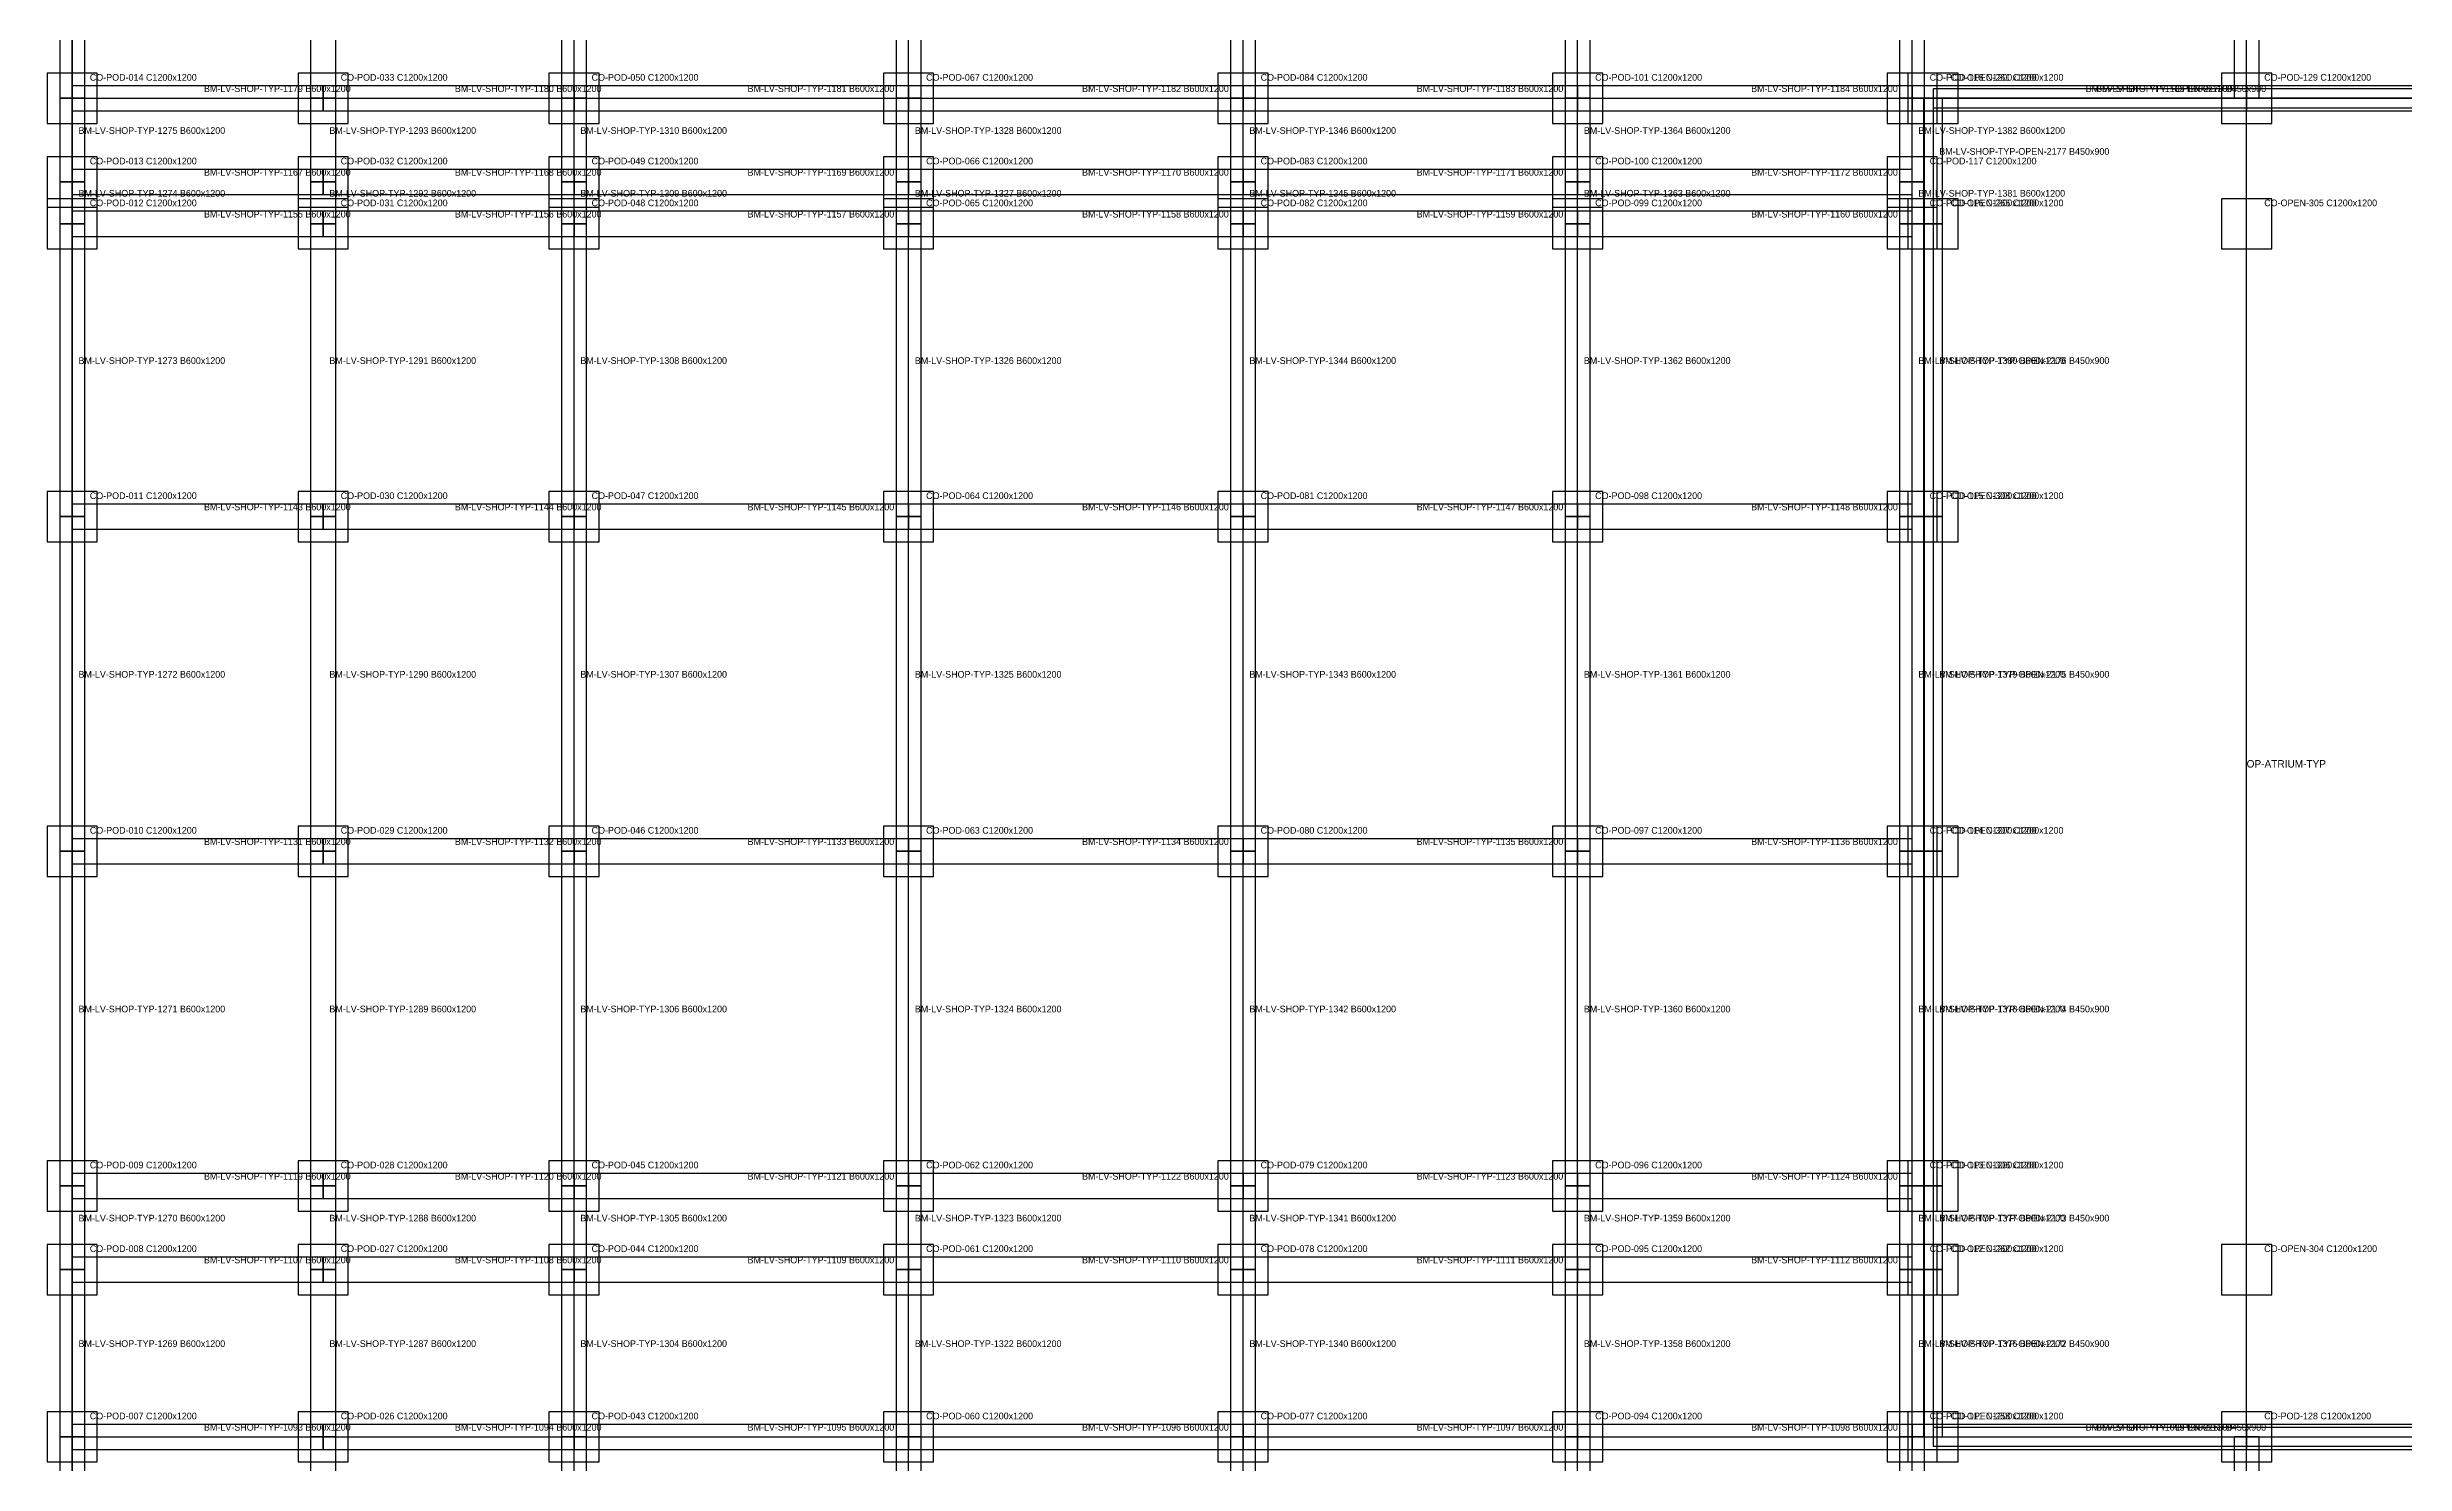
# Model space of a CAD drawing. Header units: millimetres. Extents: x -600 to 227101, y -254450 to 109948.
# Drawn here: x -600 to 55784, y -86644 to -52778 of the extents above; entities that cross this region are included whole.
import ezdxf

# ---------------------------------------------------------------- set-up
doc = ezdxf.new("R2010")
doc.units = ezdxf.units.MM
for name, color, linetype in [('LV-SHOP-TYP_BEAM', 5, 'Continuous'), ('LV-SHOP-TYP_COLUMN', 1, 'Continuous'), ('LV-SHOP-TYP_GRID', 8, 'Continuous'), ('LV-SHOP-TYP_KEEP_OUT', 4, 'Continuous'), ('LV-SHOP-TYP_OPENING', 2, 'Continuous'), ('LV-SHOP-TYP_SLAB', 7, 'Continuous'), ('TEXT', 7, 'Continuous')]:
    doc.layers.add(name, color=color, linetype=linetype)

msp = doc.modelspace()

# ---------------------------------------------------------------- linework, layer by layer
at = {"layer": 'LV-SHOP-TYP_BEAM'}
for points in [[(-300, -54000), (300, -54000), (300, -48000), (-300, -48000), (-300, -54000)], [(5700, -54000), (6300, -54000), (6300, -48000), (5700, -48000), (5700, -54000)], [(11700, -54000), (12300, -54000), (12300, -48000), (11700, -48000), (11700, -54000)], [(19700, -54000), (20300, -54000), (20300, -48000), (19700, -48000), (19700, -54000)], [(27700, -54000), (28300, -54000), (28300, -48000), (27700, -48000), (27700, -54000)], [(35700, -54000), (36300, -54000), (36300, -48000), (35700, -48000), (35700, -54000)], [(43700, -54000), (44300, -54000), (44300, -48000), (43700, -48000), (43700, -54000)], [(51700, -54000), (52300, -54000), (52300, -48000), (51700, -48000), (51700, -54000)], [(-300, -56000), (300, -56000), (300, -54000), (-300, -54000), (-300, -56000)], [(0, -53700), (0, -54300), (6000, -54300), (6000, -53700), (0, -53700)], [(5700, -56000), (6300, -56000), (6300, -54000), (5700, -54000), (5700, -56000)], [(6000, -53700), (6000, -54300), (12000, -54300), (12000, -53700), (6000, -53700)], [(11700, -56000), (12300, -56000), (12300, -54000), (11700, -54000), (11700, -56000)], [(12000, -53700), (12000, -54300), (20000, -54300), (20000, -53700), (12000, -53700)], [(19700, -56000), (20300, -56000), (20300, -54000), (19700, -54000), (19700, -56000)], [(20000, -53700), (20000, -54300), (28000, -54300), (28000, -53700), (20000, -53700)], [(27700, -56000), (28300, -56000), (28300, -54000), (27700, -54000), (27700, -56000)], [(28000, -53700), (28000, -54300), (36000, -54300), (36000, -53700), (28000, -53700)], [(35700, -56000), (36300, -56000), (36300, -54000), (35700, -54000), (35700, -56000)], [(36000, -53700), (36000, -54300), (44000, -54300), (44000, -53700), (36000, -53700)], [(43700, -56000), (44300, -56000), (44300, -54000), (43700, -54000), (43700, -56000)], [(44000, -53700), (44000, -54300), (52000, -54300), (52000, -53700), (44000, -53700)], [(44275, -57000), (44725, -57000), (44725, -54000), (44275, -54000), (44275, -57000)], [(44500, -53775), (44500, -54225), (52000, -54225), (52000, -53775), (44500, -53775)], [(52000, -53700), (52000, -54300), (60000, -54300), (60000, -53700), (52000, -53700)], [(52000, -53775), (52000, -54225), (59500, -54225), (59500, -53775), (52000, -53775)], [(0, -55700), (0, -56300), (6000, -56300), (6000, -55700), (0, -55700)], [(6000, -55700), (6000, -56300), (12000, -56300), (12000, -55700), (6000, -55700)], [(12000, -55700), (12000, -56300), (20000, -56300), (20000, -55700), (12000, -55700)], [(20000, -55700), (20000, -56300), (28000, -56300), (28000, -55700), (20000, -55700)], [(28000, -55700), (28000, -56300), (36000, -56300), (36000, -55700), (28000, -55700)], [(36000, -55700), (36000, -56300), (44000, -56300), (44000, -55700), (36000, -55700)], [(-300, -57000), (300, -57000), (300, -56000), (-300, -56000), (-300, -57000)], [(5700, -57000), (6300, -57000), (6300, -56000), (5700, -56000), (5700, -57000)], [(11700, -57000), (12300, -57000), (12300, -56000), (11700, -56000), (11700, -57000)], [(19700, -57000), (20300, -57000), (20300, -56000), (19700, -56000), (19700, -57000)], [(27700, -57000), (28300, -57000), (28300, -56000), (27700, -56000), (27700, -57000)], [(35700, -57000), (36300, -57000), (36300, -56000), (35700, -56000), (35700, -57000)], [(43700, -57000), (44300, -57000), (44300, -56000), (43700, -56000), (43700, -57000)], [(0, -56700), (0, -57300), (6000, -57300), (6000, -56700), (0, -56700)], [(6000, -56700), (6000, -57300), (12000, -57300), (12000, -56700), (6000, -56700)], [(12000, -56700), (12000, -57300), (20000, -57300), (20000, -56700), (12000, -56700)], [(20000, -56700), (20000, -57300), (28000, -57300), (28000, -56700), (20000, -56700)], [(28000, -56700), (28000, -57300), (36000, -57300), (36000, -56700), (28000, -56700)], [(36000, -56700), (36000, -57300), (44000, -57300), (44000, -56700), (36000, -56700)], [(-300, -64000), (300, -64000), (300, -57000), (-300, -57000), (-300, -64000)], [(5700, -64000), (6300, -64000), (6300, -57000), (5700, -57000), (5700, -64000)], [(11700, -64000), (12300, -64000), (12300, -57000), (11700, -57000), (11700, -64000)], [(19700, -64000), (20300, -64000), (20300, -57000), (19700, -57000), (19700, -64000)], [(27700, -64000), (28300, -64000), (28300, -57000), (27700, -57000), (27700, -64000)], [(35700, -64000), (36300, -64000), (36300, -57000), (35700, -57000), (35700, -64000)], [(43700, -64000), (44300, -64000), (44300, -57000), (43700, -57000), (43700, -64000)], [(44275, -64000), (44725, -64000), (44725, -57000), (44275, -57000), (44275, -64000)], [(0, -63700), (0, -64300), (6000, -64300), (6000, -63700), (0, -63700)], [(6000, -63700), (6000, -64300), (12000, -64300), (12000, -63700), (6000, -63700)], [(12000, -63700), (12000, -64300), (20000, -64300), (20000, -63700), (12000, -63700)], [(20000, -63700), (20000, -64300), (28000, -64300), (28000, -63700), (20000, -63700)], [(28000, -63700), (28000, -64300), (36000, -64300), (36000, -63700), (28000, -63700)], [(36000, -63700), (36000, -64300), (44000, -64300), (44000, -63700), (36000, -63700)], [(-300, -72000), (300, -72000), (300, -64000), (-300, -64000), (-300, -72000)], [(5700, -72000), (6300, -72000), (6300, -64000), (5700, -64000), (5700, -72000)], [(11700, -72000), (12300, -72000), (12300, -64000), (11700, -64000), (11700, -72000)], [(19700, -72000), (20300, -72000), (20300, -64000), (19700, -64000), (19700, -72000)], [(27700, -72000), (28300, -72000), (28300, -64000), (27700, -64000), (27700, -72000)], [(35700, -72000), (36300, -72000), (36300, -64000), (35700, -64000), (35700, -72000)], [(43700, -72000), (44300, -72000), (44300, -64000), (43700, -64000), (43700, -72000)], [(44275, -72000), (44725, -72000), (44725, -64000), (44275, -64000), (44275, -72000)], [(-300, -80000), (300, -80000), (300, -72000), (-300, -72000), (-300, -80000)], [(0, -71700), (0, -72300), (6000, -72300), (6000, -71700), (0, -71700)], [(5700, -80000), (6300, -80000), (6300, -72000), (5700, -72000), (5700, -80000)], [(6000, -71700), (6000, -72300), (12000, -72300), (12000, -71700), (6000, -71700)], [(11700, -80000), (12300, -80000), (12300, -72000), (11700, -72000), (11700, -80000)], [(12000, -71700), (12000, -72300), (20000, -72300), (20000, -71700), (12000, -71700)], [(19700, -80000), (20300, -80000), (20300, -72000), (19700, -72000), (19700, -80000)], [(20000, -71700), (20000, -72300), (28000, -72300), (28000, -71700), (20000, -71700)], [(27700, -80000), (28300, -80000), (28300, -72000), (27700, -72000), (27700, -80000)], [(28000, -71700), (28000, -72300), (36000, -72300), (36000, -71700), (28000, -71700)], [(35700, -80000), (36300, -80000), (36300, -72000), (35700, -72000), (35700, -80000)], [(36000, -71700), (36000, -72300), (44000, -72300), (44000, -71700), (36000, -71700)], [(43700, -80000), (44300, -80000), (44300, -72000), (43700, -72000), (43700, -80000)], [(44275, -80000), (44725, -80000), (44725, -72000), (44275, -72000), (44275, -80000)], [(-300, -82000), (300, -82000), (300, -80000), (-300, -80000), (-300, -82000)], [(0, -79700), (0, -80300), (6000, -80300), (6000, -79700), (0, -79700)], [(5700, -82000), (6300, -82000), (6300, -80000), (5700, -80000), (5700, -82000)], [(6000, -79700), (6000, -80300), (12000, -80300), (12000, -79700), (6000, -79700)], [(11700, -82000), (12300, -82000), (12300, -80000), (11700, -80000), (11700, -82000)], [(12000, -79700), (12000, -80300), (20000, -80300), (20000, -79700), (12000, -79700)], [(19700, -82000), (20300, -82000), (20300, -80000), (19700, -80000), (19700, -82000)], [(20000, -79700), (20000, -80300), (28000, -80300), (28000, -79700), (20000, -79700)], [(27700, -82000), (28300, -82000), (28300, -80000), (27700, -80000), (27700, -82000)], [(28000, -79700), (28000, -80300), (36000, -80300), (36000, -79700), (28000, -79700)], [(35700, -82000), (36300, -82000), (36300, -80000), (35700, -80000), (35700, -82000)], [(36000, -79700), (36000, -80300), (44000, -80300), (44000, -79700), (36000, -79700)], [(43700, -82000), (44300, -82000), (44300, -80000), (43700, -80000), (43700, -82000)], [(44275, -82000), (44725, -82000), (44725, -80000), (44275, -80000), (44275, -82000)], [(0, -81700), (0, -82300), (6000, -82300), (6000, -81700), (0, -81700)], [(6000, -81700), (6000, -82300), (12000, -82300), (12000, -81700), (6000, -81700)], [(12000, -81700), (12000, -82300), (20000, -82300), (20000, -81700), (12000, -81700)], [(20000, -81700), (20000, -82300), (28000, -82300), (28000, -81700), (20000, -81700)], [(28000, -81700), (28000, -82300), (36000, -82300), (36000, -81700), (28000, -81700)], [(36000, -81700), (36000, -82300), (44000, -82300), (44000, -81700), (36000, -81700)], [(-300, -86000), (300, -86000), (300, -82000), (-300, -82000), (-300, -86000)], [(5700, -86000), (6300, -86000), (6300, -82000), (5700, -82000), (5700, -86000)], [(11700, -86000), (12300, -86000), (12300, -82000), (11700, -82000), (11700, -86000)], [(19700, -86000), (20300, -86000), (20300, -82000), (19700, -82000), (19700, -86000)], [(27700, -86000), (28300, -86000), (28300, -82000), (27700, -82000), (27700, -86000)], [(35700, -86000), (36300, -86000), (36300, -82000), (35700, -82000), (35700, -86000)], [(43700, -86000), (44300, -86000), (44300, -82000), (43700, -82000), (43700, -86000)], [(44275, -86000), (44725, -86000), (44725, -82000), (44275, -82000), (44275, -86000)], [(0, -85700), (0, -86300), (6000, -86300), (6000, -85700), (0, -85700)], [(6000, -85700), (6000, -86300), (12000, -86300), (12000, -85700), (6000, -85700)], [(12000, -85700), (12000, -86300), (20000, -86300), (20000, -85700), (12000, -85700)], [(20000, -85700), (20000, -86300), (28000, -86300), (28000, -85700), (20000, -85700)], [(28000, -85700), (28000, -86300), (36000, -86300), (36000, -85700), (28000, -85700)], [(36000, -85700), (36000, -86300), (44000, -86300), (44000, -85700), (36000, -85700)], [(44000, -85700), (44000, -86300), (52000, -86300), (52000, -85700), (44000, -85700)], [(52000, -85700), (52000, -86300), (60000, -86300), (60000, -85700), (52000, -85700)], [(-300, -88000), (300, -88000), (300, -86000), (-300, -86000), (-300, -88000)], [(5700, -88000), (6300, -88000), (6300, -86000), (5700, -86000), (5700, -88000)], [(11700, -88000), (12300, -88000), (12300, -86000), (11700, -86000), (11700, -88000)], [(19700, -88000), (20300, -88000), (20300, -86000), (19700, -86000), (19700, -88000)], [(27700, -88000), (28300, -88000), (28300, -86000), (27700, -86000), (27700, -88000)], [(35700, -88000), (36300, -88000), (36300, -86000), (35700, -86000), (35700, -88000)], [(43700, -88000), (44300, -88000), (44300, -86000), (43700, -86000), (43700, -88000)], [(44500, -85775), (44500, -86225), (52000, -86225), (52000, -85775), (44500, -85775)], [(51700, -88000), (52300, -88000), (52300, -86000), (51700, -86000), (51700, -88000)], [(52000, -85775), (52000, -86225), (59500, -86225), (59500, -85775), (52000, -85775)]]:
    msp.add_lwpolyline(points, close=True, dxfattribs=at)
at = {"layer": 'LV-SHOP-TYP_COLUMN'}
for points in [[(-600, -54600), (600, -54600), (600, -53400), (-600, -53400), (-600, -54600)], [(5400, -54600), (6600, -54600), (6600, -53400), (5400, -53400), (5400, -54600)], [(11400, -54600), (12600, -54600), (12600, -53400), (11400, -53400), (11400, -54600)], [(19400, -54600), (20600, -54600), (20600, -53400), (19400, -53400), (19400, -54600)], [(27400, -54600), (28600, -54600), (28600, -53400), (27400, -53400), (27400, -54600)], [(35400, -54600), (36600, -54600), (36600, -53400), (35400, -53400), (35400, -54600)], [(43400, -54600), (44600, -54600), (44600, -53400), (43400, -53400), (43400, -54600)], [(43900, -54600), (45100, -54600), (45100, -53400), (43900, -53400), (43900, -54600)], [(51400, -54600), (52600, -54600), (52600, -53400), (51400, -53400), (51400, -54600)], [(-600, -56600), (600, -56600), (600, -55400), (-600, -55400), (-600, -56600)], [(5400, -56600), (6600, -56600), (6600, -55400), (5400, -55400), (5400, -56600)], [(11400, -56600), (12600, -56600), (12600, -55400), (11400, -55400), (11400, -56600)], [(19400, -56600), (20600, -56600), (20600, -55400), (19400, -55400), (19400, -56600)], [(27400, -56600), (28600, -56600), (28600, -55400), (27400, -55400), (27400, -56600)], [(35400, -56600), (36600, -56600), (36600, -55400), (35400, -55400), (35400, -56600)], [(43400, -56600), (44600, -56600), (44600, -55400), (43400, -55400), (43400, -56600)], [(-600, -57600), (600, -57600), (600, -56400), (-600, -56400), (-600, -57600)], [(5400, -57600), (6600, -57600), (6600, -56400), (5400, -56400), (5400, -57600)], [(11400, -57600), (12600, -57600), (12600, -56400), (11400, -56400), (11400, -57600)], [(19400, -57600), (20600, -57600), (20600, -56400), (19400, -56400), (19400, -57600)], [(27400, -57600), (28600, -57600), (28600, -56400), (27400, -56400), (27400, -57600)], [(35400, -57600), (36600, -57600), (36600, -56400), (35400, -56400), (35400, -57600)], [(43400, -57600), (44600, -57600), (44600, -56400), (43400, -56400), (43400, -57600)], [(43900, -57600), (45100, -57600), (45100, -56400), (43900, -56400), (43900, -57600)], [(51400, -57600), (52600, -57600), (52600, -56400), (51400, -56400), (51400, -57600)], [(-600, -64600), (600, -64600), (600, -63400), (-600, -63400), (-600, -64600)], [(5400, -64600), (6600, -64600), (6600, -63400), (5400, -63400), (5400, -64600)], [(11400, -64600), (12600, -64600), (12600, -63400), (11400, -63400), (11400, -64600)], [(19400, -64600), (20600, -64600), (20600, -63400), (19400, -63400), (19400, -64600)], [(27400, -64600), (28600, -64600), (28600, -63400), (27400, -63400), (27400, -64600)], [(35400, -64600), (36600, -64600), (36600, -63400), (35400, -63400), (35400, -64600)], [(43400, -64600), (44600, -64600), (44600, -63400), (43400, -63400), (43400, -64600)], [(43900, -64600), (45100, -64600), (45100, -63400), (43900, -63400), (43900, -64600)], [(-600, -72600), (600, -72600), (600, -71400), (-600, -71400), (-600, -72600)], [(5400, -72600), (6600, -72600), (6600, -71400), (5400, -71400), (5400, -72600)], [(11400, -72600), (12600, -72600), (12600, -71400), (11400, -71400), (11400, -72600)], [(19400, -72600), (20600, -72600), (20600, -71400), (19400, -71400), (19400, -72600)], [(27400, -72600), (28600, -72600), (28600, -71400), (27400, -71400), (27400, -72600)], [(35400, -72600), (36600, -72600), (36600, -71400), (35400, -71400), (35400, -72600)], [(43400, -72600), (44600, -72600), (44600, -71400), (43400, -71400), (43400, -72600)], [(43900, -72600), (45100, -72600), (45100, -71400), (43900, -71400), (43900, -72600)], [(-600, -80600), (600, -80600), (600, -79400), (-600, -79400), (-600, -80600)], [(5400, -80600), (6600, -80600), (6600, -79400), (5400, -79400), (5400, -80600)], [(11400, -80600), (12600, -80600), (12600, -79400), (11400, -79400), (11400, -80600)], [(19400, -80600), (20600, -80600), (20600, -79400), (19400, -79400), (19400, -80600)], [(27400, -80600), (28600, -80600), (28600, -79400), (27400, -79400), (27400, -80600)], [(35400, -80600), (36600, -80600), (36600, -79400), (35400, -79400), (35400, -80600)], [(43400, -80600), (44600, -80600), (44600, -79400), (43400, -79400), (43400, -80600)], [(43900, -80600), (45100, -80600), (45100, -79400), (43900, -79400), (43900, -80600)], [(-600, -82600), (600, -82600), (600, -81400), (-600, -81400), (-600, -82600)], [(5400, -82600), (6600, -82600), (6600, -81400), (5400, -81400), (5400, -82600)], [(11400, -82600), (12600, -82600), (12600, -81400), (11400, -81400), (11400, -82600)], [(19400, -82600), (20600, -82600), (20600, -81400), (19400, -81400), (19400, -82600)], [(27400, -82600), (28600, -82600), (28600, -81400), (27400, -81400), (27400, -82600)], [(35400, -82600), (36600, -82600), (36600, -81400), (35400, -81400), (35400, -82600)], [(43400, -82600), (44600, -82600), (44600, -81400), (43400, -81400), (43400, -82600)], [(43900, -82600), (45100, -82600), (45100, -81400), (43900, -81400), (43900, -82600)], [(51400, -82600), (52600, -82600), (52600, -81400), (51400, -81400), (51400, -82600)], [(-600, -86600), (600, -86600), (600, -85400), (-600, -85400), (-600, -86600)], [(5400, -86600), (6600, -86600), (6600, -85400), (5400, -85400), (5400, -86600)], [(11400, -86600), (12600, -86600), (12600, -85400), (11400, -85400), (11400, -86600)], [(19400, -86600), (20600, -86600), (20600, -85400), (19400, -85400), (19400, -86600)], [(27400, -86600), (28600, -86600), (28600, -85400), (27400, -85400), (27400, -86600)], [(35400, -86600), (36600, -86600), (36600, -85400), (35400, -85400), (35400, -86600)], [(43400, -86600), (44600, -86600), (44600, -85400), (43400, -85400), (43400, -86600)], [(43900, -86600), (45100, -86600), (45100, -85400), (43900, -85400), (43900, -86600)], [(51400, -86600), (52600, -86600), (52600, -85400), (51400, -85400), (51400, -86600)]]:
    msp.add_lwpolyline(points, close=True, dxfattribs=at)
at = {"layer": 'LV-SHOP-TYP_GRID'}
for points in [[(0, -127000), (0, -25000)], [(12000, -127000), (12000, -25000)], [(20000, -127000), (20000, -25000)], [(28000, -127000), (28000, -25000)], [(36000, -127000), (36000, -25000)], [(44000, -127000), (44000, -25000)], [(52000, -127000), (52000, -25000)], [(0, -54000), (104000, -54000)], [(0, -86000), (104000, -86000)]]:
    msp.add_lwpolyline(points, dxfattribs=at)
at = {"layer": 'LV-SHOP-TYP_KEEP_OUT'}
msp.add_lwpolyline([(44500, -86000), (59500, -86000), (59500, -54000), (44500, -54000), (44500, -86000)], close=True, dxfattribs=at)
at = {"layer": 'LV-SHOP-TYP_OPENING'}
msp.add_lwpolyline([(44500, -86000), (59500, -86000), (59500, -54000), (44500, -54000), (44500, -86000)], close=True, dxfattribs=at)
at = {"layer": 'LV-SHOP-TYP_SLAB'}
msp.add_lwpolyline([(0, -127000), (104000, -127000), (104000, -25000), (0, -25000), (0, -127000)], close=True, dxfattribs=at)

# ---------------------------------------------------------------- texts
at = {"layer": 'TEXT'}
for s, height, p in [('CO-POD-014 C1200x1200', 160, (420, -53580)), ('CO-POD-033 C1200x1200', 160, (6420, -53580)), ('CO-POD-050 C1200x1200', 160, (12420, -53580)), ('CO-POD-067 C1200x1200', 160, (20420, -53580)), ('CO-POD-084 C1200x1200', 160, (28420, -53580)), ('CO-POD-101 C1200x1200', 160, (36420, -53580)), ('CO-POD-118 C1200x1200', 160, (44420, -53580)), ('CO-OPEN-261 C1200x1200', 160, (44920, -53580)), ('CO-POD-129 C1200x1200', 160, (52420, -53580)), ('BM-LV-SHOP-TYP-1179 B600x1200', 160, (3150, -53850)), ('BM-LV-SHOP-TYP-1180 B600x1200', 160, (9150, -53850)), ('BM-LV-SHOP-TYP-1181 B600x1200', 160, (16150, -53850)), ('BM-LV-SHOP-TYP-1182 B600x1200', 160, (24150, -53850)), ('BM-LV-SHOP-TYP-1183 B600x1200', 160, (32150, -53850)), ('BM-LV-SHOP-TYP-1184 B600x1200', 160, (40150, -53850)), ('BM-LV-SHOP-TYP-1185 B600x1200', 160, (48150, -53850)), ('BM-LV-SHOP-TYP-OPEN-2170 B450x900', 160, (48400, -53850)), ('BM-LV-SHOP-TYP-1275 B600x1200', 160, (150, -54850)), ('BM-LV-SHOP-TYP-1293 B600x1200', 160, (6150, -54850)), ('BM-LV-SHOP-TYP-1310 B600x1200', 160, (12150, -54850)), ('BM-LV-SHOP-TYP-1328 B600x1200', 160, (20150, -54850)), ('BM-LV-SHOP-TYP-1346 B600x1200', 160, (28150, -54850)), ('BM-LV-SHOP-TYP-1364 B600x1200', 160, (36150, -54850)), ('BM-LV-SHOP-TYP-1382 B600x1200', 160, (44150, -54850)), ('BM-LV-SHOP-TYP-OPEN-2177 B450x900', 160, (44650, -55350)), ('CO-POD-013 C1200x1200', 160, (420, -55580)), ('BM-LV-SHOP-TYP-1167 B600x1200', 160, (3150, -55850)), ('CO-POD-032 C1200x1200', 160, (6420, -55580)), ('BM-LV-SHOP-TYP-1168 B600x1200', 160, (9150, -55850)), ('CO-POD-049 C1200x1200', 160, (12420, -55580)), ('BM-LV-SHOP-TYP-1169 B600x1200', 160, (16150, -55850)), ('CO-POD-066 C1200x1200', 160, (20420, -55580)), ('BM-LV-SHOP-TYP-1170 B600x1200', 160, (24150, -55850)), ('CO-POD-083 C1200x1200', 160, (28420, -55580)), ('BM-LV-SHOP-TYP-1171 B600x1200', 160, (32150, -55850)), ('CO-POD-100 C1200x1200', 160, (36420, -55580)), ('BM-LV-SHOP-TYP-1172 B600x1200', 160, (40150, -55850)), ('CO-POD-117 C1200x1200', 160, (44420, -55580)), ('BM-LV-SHOP-TYP-1274 B600x1200', 160, (150, -56350)), ('BM-LV-SHOP-TYP-1292 B600x1200', 160, (6150, -56350)), ('BM-LV-SHOP-TYP-1309 B600x1200', 160, (12150, -56350)), ('BM-LV-SHOP-TYP-1327 B600x1200', 160, (20150, -56350)), ('BM-LV-SHOP-TYP-1345 B600x1200', 160, (28150, -56350)), ('BM-LV-SHOP-TYP-1363 B600x1200', 160, (36150, -56350)), ('BM-LV-SHOP-TYP-1381 B600x1200', 160, (44150, -56350)), ('CO-POD-012 C1200x1200', 160, (420, -56580)), ('BM-LV-SHOP-TYP-1155 B600x1200', 160, (3150, -56850)), ('CO-POD-031 C1200x1200', 160, (6420, -56580)), ('BM-LV-SHOP-TYP-1156 B600x1200', 160, (9150, -56850)), ('CO-POD-048 C1200x1200', 160, (12420, -56580)), ('BM-LV-SHOP-TYP-1157 B600x1200', 160, (16150, -56850)), ('CO-POD-065 C1200x1200', 160, (20420, -56580)), ('BM-LV-SHOP-TYP-1158 B600x1200', 160, (24150, -56850)), ('CO-POD-082 C1200x1200', 160, (28420, -56580)), ('BM-LV-SHOP-TYP-1159 B600x1200', 160, (32150, -56850)), ('CO-POD-099 C1200x1200', 160, (36420, -56580)), ('BM-LV-SHOP-TYP-1160 B600x1200', 160, (40150, -56850)), ('CO-POD-116 C1200x1200', 160, (44420, -56580)), ('CO-OPEN-265 C1200x1200', 160, (44920, -56580)), ('CO-OPEN-305 C1200x1200', 160, (52420, -56580)), ('BM-LV-SHOP-TYP-1273 B600x1200', 160, (150, -60350)), ('BM-LV-SHOP-TYP-1291 B600x1200', 160, (6150, -60350)), ('BM-LV-SHOP-TYP-1308 B600x1200', 160, (12150, -60350)), ('BM-LV-SHOP-TYP-1326 B600x1200', 160, (20150, -60350)), ('BM-LV-SHOP-TYP-1344 B600x1200', 160, (28150, -60350)), ('BM-LV-SHOP-TYP-1362 B600x1200', 160, (36150, -60350)), ('BM-LV-SHOP-TYP-1380 B600x1200', 160, (44150, -60350)), ('BM-LV-SHOP-TYP-OPEN-2176 B450x900', 160, (44650, -60350)), ('CO-POD-011 C1200x1200', 160, (420, -63580)), ('BM-LV-SHOP-TYP-1143 B600x1200', 160, (3150, -63850)), ('CO-POD-030 C1200x1200', 160, (6420, -63580)), ('BM-LV-SHOP-TYP-1144 B600x1200', 160, (9150, -63850)), ('CO-POD-047 C1200x1200', 160, (12420, -63580)), ('BM-LV-SHOP-TYP-1145 B600x1200', 160, (16150, -63850)), ('CO-POD-064 C1200x1200', 160, (20420, -63580)), ('BM-LV-SHOP-TYP-1146 B600x1200', 160, (24150, -63850)), ('CO-POD-081 C1200x1200', 160, (28420, -63580)), ('BM-LV-SHOP-TYP-1147 B600x1200', 160, (32150, -63850)), ('CO-POD-098 C1200x1200', 160, (36420, -63580)), ('BM-LV-SHOP-TYP-1148 B600x1200', 160, (40150, -63850)), ('CO-POD-115 C1200x1200', 160, (44420, -63580)), ('CO-OPEN-308 C1200x1200', 160, (44920, -63580)), ('BM-LV-SHOP-TYP-1272 B600x1200', 160, (150, -67850)), ('BM-LV-SHOP-TYP-1290 B600x1200', 160, (6150, -67850)), ('BM-LV-SHOP-TYP-1307 B600x1200', 160, (12150, -67850)), ('BM-LV-SHOP-TYP-1325 B600x1200', 160, (20150, -67850)), ('BM-LV-SHOP-TYP-1343 B600x1200', 160, (28150, -67850)), ('BM-LV-SHOP-TYP-1361 B600x1200', 160, (36150, -67850)), ('BM-LV-SHOP-TYP-1379 B600x1200', 160, (44150, -67850)), ('BM-LV-SHOP-TYP-OPEN-2175 B450x900', 160, (44650, -67850)), ('OP-ATRIUM-TYP', 180, (52000, -70000)), ('CO-POD-010 C1200x1200', 160, (420, -71580)), ('CO-POD-029 C1200x1200', 160, (6420, -71580)), ('CO-POD-046 C1200x1200', 160, (12420, -71580)), ('CO-POD-063 C1200x1200', 160, (20420, -71580)), ('CO-POD-080 C1200x1200', 160, (28420, -71580)), ('CO-POD-097 C1200x1200', 160, (36420, -71580)), ('CO-POD-114 C1200x1200', 160, (44420, -71580)), ('CO-OPEN-307 C1200x1200', 160, (44920, -71580)), ('BM-LV-SHOP-TYP-1131 B600x1200', 160, (3150, -71850)), ('BM-LV-SHOP-TYP-1132 B600x1200', 160, (9150, -71850)), ('BM-LV-SHOP-TYP-1133 B600x1200', 160, (16150, -71850)), ('BM-LV-SHOP-TYP-1134 B600x1200', 160, (24150, -71850)), ('BM-LV-SHOP-TYP-1135 B600x1200', 160, (32150, -71850)), ('BM-LV-SHOP-TYP-1136 B600x1200', 160, (40150, -71850)), ('BM-LV-SHOP-TYP-1271 B600x1200', 160, (150, -75850)), ('BM-LV-SHOP-TYP-1289 B600x1200', 160, (6150, -75850)), ('BM-LV-SHOP-TYP-1306 B600x1200', 160, (12150, -75850)), ('BM-LV-SHOP-TYP-1324 B600x1200', 160, (20150, -75850)), ('BM-LV-SHOP-TYP-1342 B600x1200', 160, (28150, -75850)), ('BM-LV-SHOP-TYP-1360 B600x1200', 160, (36150, -75850)), ('BM-LV-SHOP-TYP-1378 B600x1200', 160, (44150, -75850)), ('BM-LV-SHOP-TYP-OPEN-2174 B450x900', 160, (44650, -75850)), ('CO-POD-009 C1200x1200', 160, (420, -79580)), ('CO-POD-028 C1200x1200', 160, (6420, -79580)), ('CO-POD-045 C1200x1200', 160, (12420, -79580)), ('CO-POD-062 C1200x1200', 160, (20420, -79580)), ('CO-POD-079 C1200x1200', 160, (28420, -79580)), ('CO-POD-096 C1200x1200', 160, (36420, -79580)), ('CO-POD-113 C1200x1200', 160, (44420, -79580)), ('CO-OPEN-306 C1200x1200', 160, (44920, -79580)), ('BM-LV-SHOP-TYP-1119 B600x1200', 160, (3150, -79850)), ('BM-LV-SHOP-TYP-1120 B600x1200', 160, (9150, -79850)), ('BM-LV-SHOP-TYP-1121 B600x1200', 160, (16150, -79850)), ('BM-LV-SHOP-TYP-1122 B600x1200', 160, (24150, -79850)), ('BM-LV-SHOP-TYP-1123 B600x1200', 160, (32150, -79850)), ('BM-LV-SHOP-TYP-1124 B600x1200', 160, (40150, -79850)), ('BM-LV-SHOP-TYP-1270 B600x1200', 160, (150, -80850)), ('BM-LV-SHOP-TYP-1288 B600x1200', 160, (6150, -80850)), ('BM-LV-SHOP-TYP-1305 B600x1200', 160, (12150, -80850)), ('BM-LV-SHOP-TYP-1323 B600x1200', 160, (20150, -80850)), ('BM-LV-SHOP-TYP-1341 B600x1200', 160, (28150, -80850)), ('BM-LV-SHOP-TYP-1359 B600x1200', 160, (36150, -80850)), ('BM-LV-SHOP-TYP-1377 B600x1200', 160, (44150, -80850)), ('BM-LV-SHOP-TYP-OPEN-2173 B450x900', 160, (44650, -80850)), ('CO-POD-008 C1200x1200', 160, (420, -81580)), ('BM-LV-SHOP-TYP-1107 B600x1200', 160, (3150, -81850)), ('CO-POD-027 C1200x1200', 160, (6420, -81580)), ('BM-LV-SHOP-TYP-1108 B600x1200', 160, (9150, -81850)), ('CO-POD-044 C1200x1200', 160, (12420, -81580)), ('BM-LV-SHOP-TYP-1109 B600x1200', 160, (16150, -81850)), ('CO-POD-061 C1200x1200', 160, (20420, -81580)), ('BM-LV-SHOP-TYP-1110 B600x1200', 160, (24150, -81850)), ('CO-POD-078 C1200x1200', 160, (28420, -81580)), ('BM-LV-SHOP-TYP-1111 B600x1200', 160, (32150, -81850)), ('CO-POD-095 C1200x1200', 160, (36420, -81580)), ('BM-LV-SHOP-TYP-1112 B600x1200', 160, (40150, -81850)), ('CO-POD-112 C1200x1200', 160, (44420, -81580)), ('CO-OPEN-262 C1200x1200', 160, (44920, -81580)), ('CO-OPEN-304 C1200x1200', 160, (52420, -81580)), ('BM-LV-SHOP-TYP-1269 B600x1200', 160, (150, -83850)), ('BM-LV-SHOP-TYP-1287 B600x1200', 160, (6150, -83850)), ('BM-LV-SHOP-TYP-1304 B600x1200', 160, (12150, -83850)), ('BM-LV-SHOP-TYP-1322 B600x1200', 160, (20150, -83850)), ('BM-LV-SHOP-TYP-1340 B600x1200', 160, (28150, -83850)), ('BM-LV-SHOP-TYP-1358 B600x1200', 160, (36150, -83850)), ('BM-LV-SHOP-TYP-1376 B600x1200', 160, (44150, -83850)), ('BM-LV-SHOP-TYP-OPEN-2172 B450x900', 160, (44650, -83850)), ('CO-POD-007 C1200x1200', 160, (420, -85580)), ('BM-LV-SHOP-TYP-1093 B600x1200', 160, (3150, -85850)), ('CO-POD-026 C1200x1200', 160, (6420, -85580)), ('BM-LV-SHOP-TYP-1094 B600x1200', 160, (9150, -85850)), ('CO-POD-043 C1200x1200', 160, (12420, -85580)), ('BM-LV-SHOP-TYP-1095 B600x1200', 160, (16150, -85850)), ('CO-POD-060 C1200x1200', 160, (20420, -85580)), ('BM-LV-SHOP-TYP-1096 B600x1200', 160, (24150, -85850)), ('CO-POD-077 C1200x1200', 160, (28420, -85580)), ('BM-LV-SHOP-TYP-1097 B600x1200', 160, (32150, -85850)), ('CO-POD-094 C1200x1200', 160, (36420, -85580)), ('BM-LV-SHOP-TYP-1098 B600x1200', 160, (40150, -85850)), ('CO-POD-111 C1200x1200', 160, (44420, -85580)), ('CO-OPEN-258 C1200x1200', 160, (44920, -85580)), ('BM-LV-SHOP-TYP-1099 B600x1200', 160, (48150, -85850)), ('BM-LV-SHOP-TYP-OPEN-2168 B450x900', 160, (48400, -85850)), ('CO-POD-128 C1200x1200', 160, (52420, -85580))]:
    msp.add_text(s, height=height, dxfattribs=at).set_placement(p)

doc.saveas('drawing.dxf')
